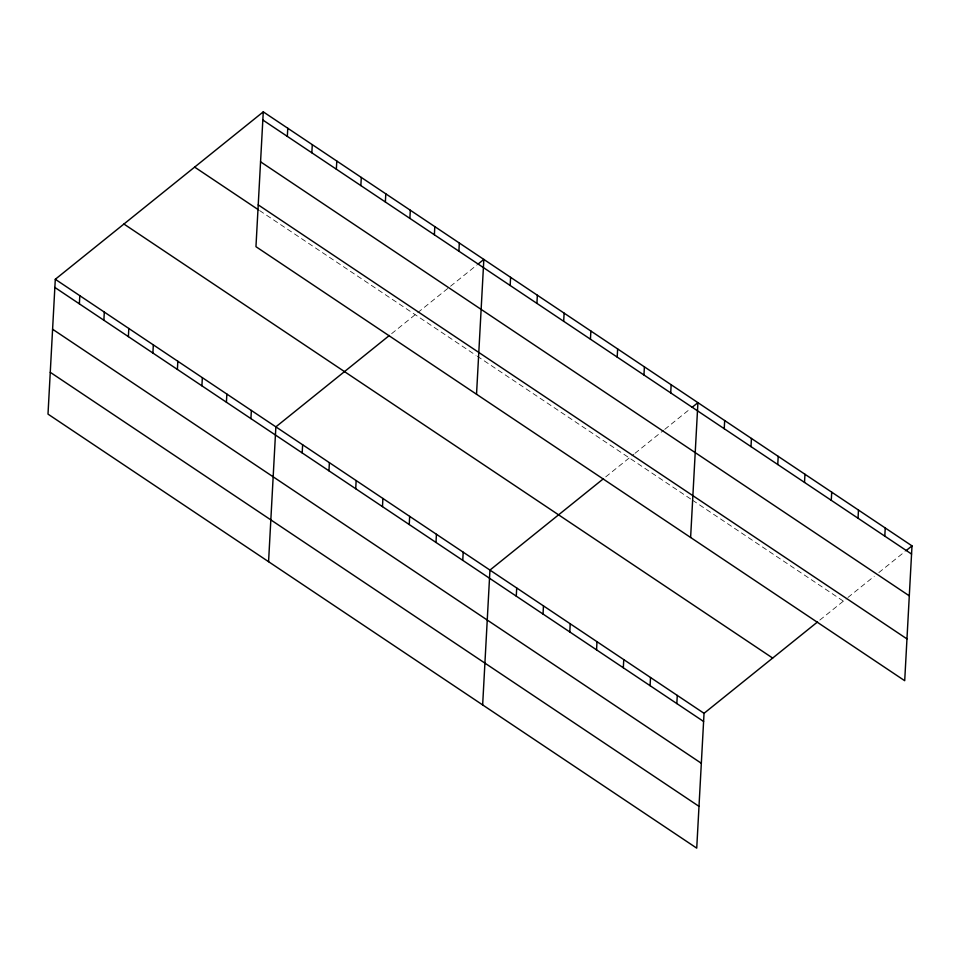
<?xml version="1.0" encoding="UTF-8"?>
<svg xmlns="http://www.w3.org/2000/svg" width="960" height="960" viewBox="0 0 960 960"><rect width="100%" height="100%" fill="white"/><g stroke="black" fill="none" stroke-linecap="round" stroke-linejoin="round"><path stroke-width="0.72" stroke-dasharray="4.8 3.6" d="M391.644 333.648L476.976 264.948M605.724 476.88L633.864 454.224M635.004 453.3L663.6 430.284M664.752 429.36L689.916 409.104M819.804 620.112L846.804 598.38M847.944 597.456L874.26 576.276M878.832 572.592L905.136 551.412M259.584 210.552L476.028 355.368M477.24 356.184L691.32 499.416M692.544 500.22L843.372 601.14"/><path stroke-width="1.44" d="M263.268 111.852L255.96 246.684L904.704 680.712L912 545.88L263.268 111.852L55.296 279.288L48 414.12L696.732 848.148L704.04 713.316L817.56 621.924M79.368 303.84L79.812 295.692M103.872 320.232L104.316 312.084M128.388 336.636L128.82 328.476M152.892 353.028L153.336 344.88M177.396 369.432L177.84 361.272M201.912 385.824L202.344 377.676M226.416 402.216L226.86 394.068M250.92 418.62L251.364 410.46M287.328 136.404L287.772 128.244M268.572 561.684L275.868 426.864L389.388 335.46M311.844 152.796L312.288 144.648M302.184 452.916L302.628 444.768M336.348 169.188L336.792 161.04M328.956 470.82L329.388 462.672M360.852 185.592L361.296 177.444M355.716 488.724L356.148 480.576M385.368 201.984L385.8 193.836M382.476 506.628L382.908 498.48M409.872 218.388L410.316 210.228M409.236 524.532L409.668 516.384M434.376 234.78L434.82 226.632M435.996 542.436L436.428 534.288M458.892 251.172L459.324 243.024M462.756 560.34L463.188 552.192M476.532 394.248L483.84 259.428L478.116 264.024M482.652 704.916L489.948 570.096L603.48 478.692M510.156 285.48L510.6 277.32M516.276 596.148L516.708 588M536.916 303.384L537.36 295.224M543.036 614.052L543.468 605.904M563.676 321.288L564.12 313.128M569.796 631.956L570.228 623.808M590.436 339.192L590.88 331.032M596.556 649.86L597 641.712M617.196 357.096L617.64 348.936M623.316 667.764L623.76 659.616M643.956 375L644.4 366.84M650.076 685.668L650.52 677.52M670.716 392.904L671.16 384.744M676.836 703.572L677.28 695.424M690.612 537.48L697.92 402.648L692.196 407.256M724.236 428.712L724.68 420.552M750.996 446.616L751.44 438.456M777.756 464.52L778.2 456.36M804.516 482.424L804.96 474.264M831.276 500.328L831.72 492.168M858.036 518.232L858.48 510.072M884.796 536.136L885.24 527.976M906.276 550.488L912 545.88M262.824 120L911.556 554.04M260.556 161.808L909.3 595.836M258.228 204.876L906.96 638.904M194.64 167.1L258.36 209.736M123.936 224.04L772.668 658.068M55.296 279.288L704.04 713.316M54.864 287.448L703.596 721.476M52.596 329.244L701.328 763.272M50.268 372.312L699 806.352"/></g></svg>
